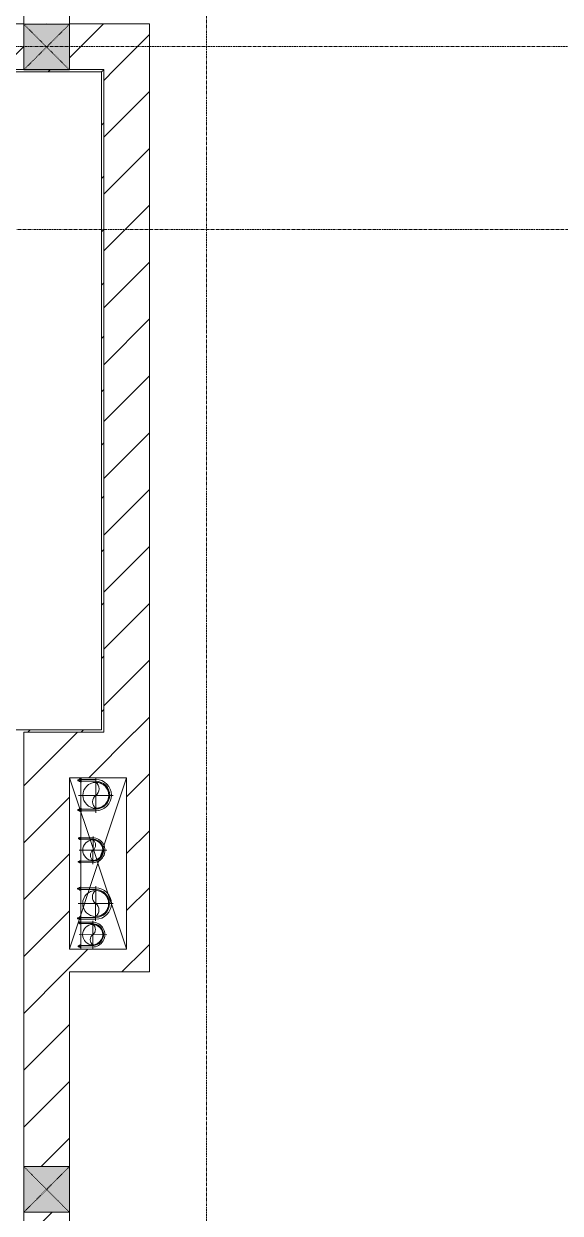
# Model space of a CAD drawing. Header units: millimetres. Extents: x 5359 to 218750, y -16347 to 109893.
# Drawn here: x 41853 to 44202, y 40231 to 45437 of the extents above; entities that cross this region are included whole.
import ezdxf

# ---------------------------------------------------------------- set-up
doc = ezdxf.new("R2010")
doc.units = ezdxf.units.MM
for name, pattern in [('Dash', [6, 3, -3]), ('Grid Line', [22.225, 12.7, -3.175, 3.175, -3.175]), ('IMPORT-CENTER _3_', [10.16, 6.35, -1.27, 1.27, -1.27])]:
    doc.linetypes.add(name, pattern=pattern)
for name, color, linetype, lineweight in [('0-1', 7, 'Continuous', 5), ('0-2', 9, 'Continuous', 9), ('A-FLOR', 192, 'Continuous', 9), ('A-FLOR-1', 9, 'Continuous', 9), ('A-WALL', 113, 'Continuous', 9), ('A-WALL-3', 113, 'Continuous', 18), ('A-WALL-PATT-2', 9, 'Continuous', 9), ('A-WALL-PATT-3', 111, 'Continuous', 9), ('G-IMPT', 8, 'Continuous', 9), ('G-IMPT-1', 8, 'IMPORT-CENTER _3_', 9), ('I-WALL-1', 53, 'Continuous', 18), ('I-WALL-3', 2, 'Continuous', 18), ('M-EQPM', 50, 'Continuous', 9), ('S-COLS', 52, 'Continuous', 9), ('S-COLS-1', 253, 'Continuous', 5), ('S-COLS-4', 52, 'Continuous', 18), ('S-COLS-5', 52, 'Dash', 9), ('S-COLS-HDLN', 52, 'Dash', 9), ('S-GRID-1', 1, 'Grid Line', 9)]:
    doc.layers.add(name, color=color, linetype=linetype, lineweight=lineweight)
pattern_1 = [(45, (0, 0), (-116.6726, 116.6726), [])]
pattern_2 = [(45, (0, 0), (-124.4508, 124.4508), [])]

# ---------------------------------------------------------------- blocks, each defined once
blk = doc.blocks.new('NCV_TKTC_KET CAU_rvt-1-TKCS_MB ĐỊNH VỊ CỔNG-HÀNG RÀO')
at = {"layer": 'A-FLOR-1'}
blk.add_line((42052.7, 41386.9), (42052.7, 42136.9), dxfattribs=at)
blk = doc.blocks.new('NCV_TKTC_TANG 1_rvt-1-TKCS_MB ĐỊNH VỊ CỔNG-HÀNG RÀO')
at = {"layer": 'A-WALL-PATT-2'}
h = blk.add_hatch(dxfattribs=at)
h.set_pattern_fill('FP_3', color=256, style=0, pattern_type=2)
h.set_pattern_definition(pattern_1)
h.paths.add_polyline_path([(42192.6, 45226.9), (42192.6, 45236.9), (38852.6, 45236.9), (38852.6, 45226.9), (41671.8, 45226.9)])
h = blk.add_hatch(dxfattribs=at)
h.set_pattern_fill('FP_3', color=256, style=0, pattern_type=2)
h.set_pattern_definition(pattern_1)
h.paths.add_polyline_path([(42202.6, 42346.9), (42202.6, 45236.9), (42192.6, 45236.9), (42192.6, 42346.9)])
h = blk.add_hatch(dxfattribs=at)
h.set_pattern_fill('FP_3', color=256, style=0, pattern_type=2)
h.set_pattern_definition(pattern_1)
h.paths.add_polyline_path([(41852.6, 42336.9), (42202.6, 42336.9), (42202.6, 42346.9), (41752.6, 42346.9), (41752.6, 42336.9)])
h.paths.add_polyline_path([(40952.6, 42336.9), (40952.6, 42346.9), (38152.6, 42346.9), (38152.6, 42336.9), (40461.4, 42336.9)])
at = {"layer": 'I-WALL-1'}
for p, q in [((42192.6, 45236.9), (38852.6, 45236.9)), ((38862.6, 45226.9), (42192.6, 45226.9)), ((42202.6, 45236.9), (42192.6, 45236.9)), ((42192.6, 45226.9), (42192.6, 42346.9)), ((42202.6, 42346.9), (42202.6, 45236.9)), ((42192.6, 42346.9), (41752.6, 42346.9)), ((41852.6, 42336.9), (42202.6, 42336.9)), ((42202.6, 42336.9), (42202.6, 42346.9))]:
    blk.add_line(p, q, dxfattribs=at)
blk = doc.blocks.new('TKTC_XREF_251221_MB TANG 1 - TKTC_XREF_260130_MB TANG 1_dwg_CUM U_DN100-4202112-TKCS_MB ĐỊNH VỊ CỔNG-HÀNG RÀO')
at = {"layer": 'G-IMPT'}
blk.add_hatch(color=256, dxfattribs=at).paths.add_polyline_path([(0, 61), (0, 57), (14.8, 55.1), (28.5, 49.4), (40.3, 40.3), (49.4, 28.5), (55.1, 14.8), (57, 0), (55.1, -14.8), (49.4, -28.5), (40.3, -40.3), (28.5, -49.4), (14.8, -55.1), (0, -57), (0, -61), (15.8, -58.9), (30.5, -52.8), (43.1, -43.1), (52.8, -30.5), (58.9, -15.8), (61, 0), (58.9, 15.8), (52.8, 30.5), (43.1, 43.1), (30.5, 52.8), (15.8, 58.9)])
for p, q in [((-79.1, 66.6), (-79.1, 63.4)), ((-76.6, 66.6), (-76.6, 63.4)), ((-74.6, 66.6), (-74.6, 63.4)), ((-72.7, 69.3), (-72.7, 60.7)), ((-66.9, 67.9), (-71.7, 67.9)), ((-65, 69), (0, 69)), ((-66.9, 62.1), (-71.7, 62.1)), ((-79.1, -63.4), (-79.1, -66.6)), ((-76.6, -63.4), (-76.6, -66.6)), ((-74.6, -63.4), (-74.6, -66.6)), ((-72.7, -60.7), (-72.7, -69.3)), ((-66.9, -62.1), (-71.7, -62.1)), ((-66.9, -67.9), (-71.7, -67.9)), ((-65, -69), (0, -69))]:
    blk.add_line(p, q, dxfattribs=at)
at = {"layer": 'G-IMPT', "flags": 128}
for points in [[(-72.7, 67.6), (-78.1, 67.6), (-78.1, 62.4), (-72.7, 62.4)], [(-71.7, 59.2), (-66.9, 59.2), (-66.9, 70.8), (-71.7, 70.8)], [(-66.9, 70.8), (-66.9, 72.7), (-65, 72.7), (-65, 57.3), (-66.9, 57.3), (-66.9, 59.2)], [(-65, 61), (0, 61), (0, 57)], [(-72.7, -62.4), (-78.1, -62.4), (-78.1, -67.6), (-72.7, -67.6)], [(-71.7, -70.8), (-66.9, -70.8), (-66.9, -59.2), (-71.7, -59.2)], [(-66.9, -59.2), (-66.9, -57.3), (-65, -57.3), (-65, -72.7), (-66.9, -72.7), (-66.9, -70.8)], [(-65, -61), (0, -61), (0, -57)]]:
    blk.add_lwpolyline(points, dxfattribs=at)
at = {"layer": 'G-IMPT'}
for centre, radius, start, end in [((-78.1, 66.6), 0.96, 90, 180), ((-71.1, 69.3), 1.56, 112.61986, 247.38014), ((-67.9, 65), 4.8, 143.1301, 216.8699), ((0, 0), 69, 270, 90), ((-78.1, 63.4), 0.96, 180, 270), ((-71.1, 60.7), 1.56, 112.61986, 247.38014), ((0, 0), 61, 270, 90), ((0, 0), 57, 270, 90), ((-78.1, -63.4), 0.96, 90, 180), ((-71.1, -60.7), 1.56, 112.61986, 247.38014), ((-67.9, -65), 4.8, 143.1301, 216.8699), ((-78.1, -66.6), 0.96, 180, 270), ((-71.1, -69.3), 1.56, 112.61986, 247.38014)]:
    blk.add_arc(centre, radius, start, end, dxfattribs=at)
blk = doc.blocks.new('TKTC_XREF_251221_MB TANG 1 - TKTC_XREF_260130_MB TANG 1_dwg_$cc-V89-TKCS_MB ĐỊNH VỊ CỔNG-HÀNG RÀO')
at = {"layer": 'G-IMPT'}
blk.add_circle((0, 0), 0.5, dxfattribs=at)
for centre, radius, start, end in [((0, 0), 0.5, 90, 270), ((0.188, 0.25), 0.313, 126.8699, 233.1301), ((-0.188, -0.25), 0.313, 306.8699, 53.1301)]:
    blk.add_arc(centre, radius, start, end, dxfattribs=at)
at = {"layer": 'G-IMPT-1'}
for p, q in [((0, -0.673), (0, 0.673)), ((-0.673, 0), (0.673, 0))]:
    blk.add_line(p, q, dxfattribs=at)
blk = doc.blocks.new('TKTC_XREF_251221_MB TANG 1 - TKTC_XREF_260130_MB TANG 1_dwg_$cc-4202114-TKCS_MB ĐỊNH VỊ CỔNG-HÀNG RÀO')
at = {"layer": 'G-IMPT'}
blk.add_circle((0, 0), 0.5, dxfattribs=at)
for centre, radius, start, end in [((0, 0), 0.5, 90, 270), ((0.188, 0.25), 0.313, 126.8699, 233.1301), ((-0.188, -0.25), 0.313, 306.8699, 53.1301)]:
    blk.add_arc(centre, radius, start, end, dxfattribs=at)
at = {"layer": 'G-IMPT-1'}
for p, q in [((0, -0.673), (0, 0.673)), ((-0.673, 0), (0.673, 0))]:
    blk.add_line(p, q, dxfattribs=at)
blk = doc.blocks.new('TKTC_XREF_251221_MB TANG 1 - TKTC_XREF_260130_MB TANG 1_dwg_CUM U_DN100-4202115-TKCS_MB ĐỊNH VỊ CỔNG-HÀNG RÀO')
at = {"layer": 'G-IMPT'}
blk.add_hatch(color=256, dxfattribs=at).paths.add_polyline_path([(0, -61), (0, -57), (14.8, -55.1), (28.5, -49.4), (40.3, -40.3), (49.4, -28.5), (55.1, -14.8), (57, 0), (55.1, 14.8), (49.4, 28.5), (40.3, 40.3), (28.5, 49.4), (14.8, 55.1), (0, 57), (0, 61), (15.8, 58.9), (37.7, 47.3), (43.1, 43.1), (52.8, 30.5), (58.9, 15.8), (61, 0), (58.9, -15.8), (52.8, -30.5), (43.1, -43.1), (30.5, -52.8), (15.8, -58.9)])
for p, q in [((-79.1, 66.6), (-79.1, 63.4)), ((-76.6, 66.6), (-76.6, 63.4)), ((-74.6, 66.6), (-74.6, 63.4)), ((-72.7, 69.3), (-72.7, 60.7)), ((-66.9, 67.9), (-71.7, 67.9)), ((-66.9, 62.1), (-71.7, 62.1)), ((-65, 69), (0, 69)), ((-79.1, -63.4), (-79.1, -66.6)), ((-76.6, -63.4), (-76.6, -66.6)), ((-74.6, -63.4), (-74.6, -66.6)), ((-72.7, -60.7), (-72.7, -69.3)), ((-66.9, -62.1), (-71.7, -62.1)), ((-66.9, -67.9), (-71.7, -67.9)), ((-65, -69), (0, -69))]:
    blk.add_line(p, q, dxfattribs=at)
at = {"layer": 'G-IMPT', "flags": 128}
for points in [[(-72.7, 67.6), (-78.1, 67.6), (-78.1, 62.4), (-72.7, 62.4)], [(-71.7, 59.2), (-66.9, 59.2), (-66.9, 70.8), (-71.7, 70.8)], [(-66.9, 70.8), (-66.9, 72.7), (-65, 72.7), (-65, 57.3), (-66.9, 57.3), (-66.9, 59.2)], [(-65, 61), (0, 61), (0, 57)], [(-72.7, -62.4), (-78.1, -62.4), (-78.1, -67.6), (-72.7, -67.6)], [(-71.7, -70.8), (-66.9, -70.8), (-66.9, -59.2), (-71.7, -59.2)], [(-66.9, -59.2), (-66.9, -57.3), (-65, -57.3), (-65, -72.7), (-66.9, -72.7), (-66.9, -70.8)], [(-65, -61), (0, -61), (0, -57)]]:
    blk.add_lwpolyline(points, dxfattribs=at)
at = {"layer": 'G-IMPT'}
for centre, radius, start, end in [((-78.1, 66.6), 0.96, 90, 180), ((-78.1, 63.4), 0.96, 180, 270), ((-71.1, 69.3), 1.56, 112.6199, 247.3801), ((-67.9, 65), 4.8, 143.1301, 216.8699), ((-71.1, 60.7), 1.56, 112.6199, 247.3801), ((0, 0), 69, 270, 90), ((0, 0), 61, 270, 90), ((0, 0), 57, 270, 90), ((-78.1, -63.4), 0.96, 90, 180), ((-78.1, -66.6), 0.96, 180, 270), ((-71.1, -60.7), 1.56, 112.6199, 247.3801), ((-67.9, -65), 4.8, 143.1301, 216.8699), ((-71.1, -69.3), 1.56, 112.6199, 247.3801)]:
    blk.add_arc(centre, radius, start, end, dxfattribs=at)
blk = doc.blocks.new('TKTC_XREF_251221_MB TANG 1 - TKTC_XREF_260130_MB TANG 1_dwg_$cc-V88-TKCS_MB ĐỊNH VỊ CỔNG-HÀNG RÀO')
at = {"layer": 'G-IMPT'}
blk.add_circle((0, 0), 0.5, dxfattribs=at)
for centre, radius, start, end in [((0, 0), 0.5, 90, 270), ((0.188, 0.25), 0.313, 126.8699, 233.1301), ((-0.188, -0.25), 0.313, 306.8699, 53.1301)]:
    blk.add_arc(centre, radius, start, end, dxfattribs=at)
at = {"layer": 'G-IMPT-1'}
for p, q in [((0, -0.673), (0, 0.673)), ((-0.673, 0), (0.673, 0))]:
    blk.add_line(p, q, dxfattribs=at)
blk = doc.blocks.new('TKTC_XREF_251221_MB TANG 1 - TKTC_XREF_260130_MB TANG 1_dwg_$cc-4202116-TKCS_MB ĐỊNH VỊ CỔNG-HÀNG RÀO')
at = {"layer": 'G-IMPT'}
blk.add_circle((0, 0), 0.5, dxfattribs=at)
for centre, radius, start, end in [((0, 0), 0.5, 90, 270), ((0.188, 0.25), 0.313, 126.8699, 233.1301), ((-0.188, -0.25), 0.313, 306.8699, 53.1301)]:
    blk.add_arc(centre, radius, start, end, dxfattribs=at)
at = {"layer": 'G-IMPT-1'}
for p, q in [((0, -0.673), (0, 0.673)), ((-0.673, 0), (0.673, 0))]:
    blk.add_line(p, q, dxfattribs=at)
blk = doc.blocks.new('TKTC_XREF_251221_MB TANG 1 - TKTC_XREF_260130_MB TANG 1_dwg-4202109-TKCS_MB ĐỊNH VỊ CỔNG-HÀNG RÀO')
at = {"layer": 'G-IMPT'}
blk.add_line((-161098.4, -359209.7), (-161098.4, -359959.7), dxfattribs=at)
at = {"layer": 'G-IMPT', "flags": 128}
blk.add_lwpolyline([(-161089, -359959.7), (-161049.2, -359959.5), (-161049.2, -359209.7)], dxfattribs=at)
at = {"extrusion": (0, 0, -1)}
for name, p, xscale, yscale, zscale, rotation in [('TKTC_XREF_251221_MB TANG 1 - TKTC_XREF_260130_MB TANG 1_dwg_CUM U_DN100-4202115-TKCS_MB ĐỊNH VỊ CỔNG-HÀNG RÀO', (160983.4, -359285.7), 0.9975000000000005, 0.9975000000000005, -0.9975000000000005, 180.0467435561312), ('TKTC_XREF_251221_MB TANG 1 - TKTC_XREF_260130_MB TANG 1_dwg_$cc-V88-TKCS_MB ĐỊNH VỊ CỔNG-HÀNG RÀO', (160983.4, -359286.6), 113.7150000000092, 113.7150000000092, -113.7150000000092, 0.04476088158440977), ('TKTC_XREF_251221_MB TANG 1 - TKTC_XREF_260130_MB TANG 1_dwg_$cc-4202116-TKCS_MB ĐỊNH VỊ CỔNG-HÀNG RÀO', (160995.9, -359526.8), 90.00000000005133, 90.00000000005133, -90.00000000005132, 0.419778997776333), ('TKTC_XREF_251221_MB TANG 1 - TKTC_XREF_260130_MB TANG 1_dwg_CUM U_DN100-4202115-TKCS_MB ĐỊNH VỊ CỔNG-HÀNG RÀO', (160984.2, -359760), 0.9974999999999966, 0.9974999999999966, -0.9974999999999966, 180.0467435564899), ('TKTC_XREF_251221_MB TANG 1 - TKTC_XREF_260130_MB TANG 1_dwg_$cc-V89-TKCS_MB ĐỊNH VỊ CỔNG-HÀNG RÀO', (160996.4, -359896.2), 90.0000000000512, 90.0000000000512, -90.0000000000512, 0.419778997776333)]:
    blk.add_blockref(name, p, dxfattribs=dict(at, xscale=xscale, yscale=yscale, zscale=zscale, rotation=rotation))
for name, p, xscale, yscale, zscale, rotation in [('TKTC_XREF_251221_MB TANG 1 - TKTC_XREF_260130_MB TANG 1_dwg_CUM U_DN100-4202112-TKCS_MB ĐỊNH VỊ CỔNG-HÀNG RÀO', (-160997.8, -359526.8), 0.7894736842105257, 0.7894736842105257, 0.7894736842105257, 359.5802210006296), ('TKTC_XREF_251221_MB TANG 1 - TKTC_XREF_260130_MB TANG 1_dwg_$cc-4202114-TKCS_MB ĐỊNH VỊ CỔNG-HÀNG RÀO', (-160984.2, -359760), 113.7150000000092, 113.7150000000092, 113.7150000000092, 179.9532564459116), ('TKTC_XREF_251221_MB TANG 1 - TKTC_XREF_260130_MB TANG 1_dwg_CUM U_DN100-4202112-TKCS_MB ĐỊNH VỊ CỔNG-HÀNG RÀO', (-160998.3, -359896.2), 0.7894736842105242, 0.7894736842105242, 0.7894736842105242, 359.5802210006287)]:
    blk.add_blockref(name, p, dxfattribs=dict(xscale=xscale, yscale=yscale, zscale=zscale, rotation=rotation))
blk = doc.blocks.new('TKTC_XREF_251221_MB TANG 1 - TKTC_XREF_251221_MB TANG 1-2038492-TKCS_MB ĐỊNH VỊ CỔNG-HÀNG RÀO')
blk.add_blockref('TKTC_XREF_251221_MB TANG 1 - TKTC_XREF_260130_MB TANG 1_dwg-4202109-TKCS_MB ĐỊNH VỊ CỔNG-HÀNG RÀO', (169499.1, 384109.7))
blk = doc.blocks.new('G1_SOF - BO TRU - 200x200-3050151-TKCS_MB ĐỊNH VỊ CỔNG-HÀNG RÀO')
at = {"layer": 'S-COLS-HDLN'}
for p, q in [((-100, 100), (100, -100)), ((100, 100), (-100, -100))]:
    blk.add_line(p, q, dxfattribs=at)

msp = doc.modelspace()

# ---------------------------------------------------------------- hatches: boundary and pattern name
at = {"layer": 'A-WALL-PATT-3'}
h = msp.add_hatch(dxfattribs=at)
h.set_pattern_fill('FP_1', color=256, style=0, pattern_type=2)
h.set_pattern_definition(pattern_2)
h.paths.add_polyline_path([(42052.6, 45236.9), (42402.6, 45236.9), (42402.6, 45436.9), (38852.6, 45436.9), (38852.6, 45236.9), (41852.6, 45236.9), (41852.6, 45435.3), (42052.6, 45435.3), (42052.6, 45293.4)])
h = msp.add_hatch(dxfattribs=at)
h.set_pattern_fill('FP_1', color=256, style=0, pattern_type=2)
h.set_pattern_definition(pattern_2)
h.paths.add_polyline_path([(42277, 42336.9), (42402.6, 42336.9), (42402.6, 45236.9), (42202.6, 45236.9), (42202.6, 42336.9)])
h = msp.add_hatch(dxfattribs=at)
h.set_pattern_fill('FP_1', color=256, style=0, pattern_type=2)
h.set_pattern_definition(pattern_2)
h.paths.add_polyline_path([(42402.6, 42136.9), (42402.6, 42336.9), (41852.6, 42334.6), (41852.6, 42136.9), (42302.6, 42136.9)])
h = msp.add_hatch(dxfattribs=at)
h.set_pattern_fill('FP_1', color=256, style=0, pattern_type=2)
h.set_pattern_definition(pattern_2)
h.paths.add_polyline_path([(42052.6, 41286.9), (42052.6, 42136.9), (41852.6, 42136.9), (41852.6, 41286.9)])
h = msp.add_hatch(dxfattribs=at)
h.set_pattern_fill('FP_1', color=256, style=0, pattern_type=2)
h.set_pattern_definition(pattern_2)
h.paths.add_polyline_path([(42302.6, 41386.9), (42402.6, 41386.9), (42402.6, 42136.9), (42302.6, 42136.9), (42302.6, 41841.5)])
h = msp.add_hatch(dxfattribs=at)
h.set_pattern_fill('FP_1', color=256, style=0, pattern_type=2)
h.set_pattern_definition(pattern_2)
h.paths.add_polyline_path([(42402.6, 41286.9), (42402.6, 41386.9), (42052.6, 41386.9), (42052.6, 41286.9), (42277, 41286.9)])
h = msp.add_hatch(dxfattribs=at)
h.set_pattern_fill('FP_1', color=256, style=0, pattern_type=2)
h.set_pattern_definition(pattern_2)
h.paths.add_polyline_path([(41852.6, 37236.9), (42052.6, 37236.9), (42052.6, 37385.3), (41852.6, 37385.3)])
h.paths.add_polyline_path([(41852.6, 38475.3), (42052.6, 38475.3), (42052.6, 40235.3), (41852.6, 40235.3), (41852.6, 38882.8)])
h.paths.add_polyline_path([(42052.6, 40435.3), (42052.6, 41286.9), (41852.6, 41286.9), (41852.6, 40435.3)])
at = {"layer": 'S-COLS-1'}
for points in [[(42052.6, 45235.3), (42052.6, 45435.3), (41852.6, 45435.3), (41852.6, 45235.3)], [(41852.6, 40235.3), (42052.6, 40235.3), (42052.6, 40435.3), (41852.6, 40435.3)]]:
    msp.add_hatch(color=256, dxfattribs=at).paths.add_polyline_path(points)

# ---------------------------------------------------------------- linework, layer by layer
at = {"layer": '0-2'}
for p, q in [((42172, 41779), (42052.7, 42136.3)), ((42200.6, 41830.5), (42302.6, 42136.1)), ((42187, 41789.8), (42198.3, 41823.7)), ((42198.3, 41823.7), (42200.6, 41830.5)), ((42052.7, 41387.6), (42184.9, 41783.4)), ((42302.6, 41387.8), (42173, 41776.1))]:
    msp.add_line(p, q, dxfattribs=at)
at = {"layer": 'A-FLOR'}
msp.add_line((42402.6, 45436.9), (42402.6, 42336.9), dxfattribs=at)
at = {"layer": 'A-WALL'}
for p, q in [((41852.6, 45236.9), (41852.6, 45435.3)), ((41852.6, 45435.3), (42052.6, 45435.3)), ((42052.6, 45435.3), (42052.6, 45236.9)), ((42052.6, 40435.3), (42052.6, 41286.9)), ((41852.6, 40435.3), (42052.6, 40435.3)), ((42052.6, 40235.3), (41852.6, 40235.3)), ((42052.6, 38475.3), (42052.6, 40235.3))]:
    msp.add_line(p, q, dxfattribs=at)
at = {"layer": 'A-WALL-3'}
for p, q in [((41852.6, 45585.3), (41852.6, 45436.9)), ((42052.6, 45436.9), (42052.6, 45585.3)), ((41852.6, 45436.9), (38852.6, 45436.9)), ((42402.6, 45436.9), (42062.6, 45436.9)), ((42402.6, 42336.9), (42402.6, 45436.9)), ((38852.6, 45236.9), (41852.6, 45236.9)), ((42052.6, 45236.9), (42202.6, 45236.9)), ((42202.6, 45236.9), (42202.6, 42336.9)), ((42202.6, 42336.9), (41852.6, 42336.9)), ((41852.6, 42336.9), (41852.6, 40435.3)), ((42402.6, 41286.9), (42402.6, 42336.9)), ((42052.6, 42136.9), (42302.6, 42136.9)), ((42052.6, 41386.9), (42052.6, 42136.9)), ((42302.6, 42136.9), (42302.6, 41386.9)), ((42302.6, 41386.9), (42052.6, 41386.9)), ((42052.6, 41286.9), (42402.6, 41286.9)), ((41852.6, 40235.3), (41852.6, 38475.3))]:
    msp.add_line(p, q, dxfattribs=at)
at = {"layer": 'I-WALL-3'}
msp.add_line((42052.6, 45436.9), (42062.6, 45436.9), dxfattribs=at)
at = {"layer": 'S-COLS'}
for p, q in [((42052.6, 45435.3), (41852.6, 45435.3)), ((41852.6, 45435.3), (41852.6, 45236.9)), ((42052.6, 45236.9), (42052.6, 45435.3)), ((42052.6, 40435.3), (41852.6, 40435.3)), ((41852.6, 40235.3), (42052.6, 40235.3))]:
    msp.add_line(p, q, dxfattribs=at)
at = {"layer": 'S-COLS-4'}
for p, q in [((41852.6, 45236.9), (41852.6, 45235.3)), ((41852.6, 45235.3), (42052.6, 45235.3)), ((42052.6, 45235.3), (42052.6, 45236.9)), ((41852.6, 40435.3), (41852.6, 40235.3)), ((42052.6, 40235.3), (42052.6, 40435.3))]:
    msp.add_line(p, q, dxfattribs=at)
at = {"layer": 'S-GRID-1'}
for p, q in [((42652.6, 13102.5), (42652.6, 80482.7)), ((132680.6, 45336.9), (27631.1, 45336.9)), ((135474.6, 44536.9), (24837.1, 44536.9))]:
    msp.add_line(p, q, dxfattribs=at)

# ---------------------------------------------------------------- block references
at = {"layer": '0-1'}
for name in ['NCV_TKTC_KET CAU_rvt-1-TKCS_MB ĐỊNH VỊ CỔNG-HÀNG RÀO', 'NCV_TKTC_TANG 1_rvt-1-TKCS_MB ĐỊNH VỊ CỔNG-HÀNG RÀO']:
    msp.add_blockref(name, (0, 0), dxfattribs=at)
at = {"layer": 'M-EQPM'}
msp.add_blockref('TKTC_XREF_251221_MB TANG 1 - TKTC_XREF_251221_MB TANG 1-2038492-TKCS_MB ĐỊNH VỊ CỔNG-HÀNG RÀO', (33652.6, 17236.9), dxfattribs=at)
at = {"layer": 'S-COLS-5'}
for p in [(41952.6, 45335.3), (41952.6, 40335.3)]:
    msp.add_blockref('G1_SOF - BO TRU - 200x200-3050151-TKCS_MB ĐỊNH VỊ CỔNG-HÀNG RÀO', p, dxfattribs=at)

doc.saveas('drawing.dxf')
